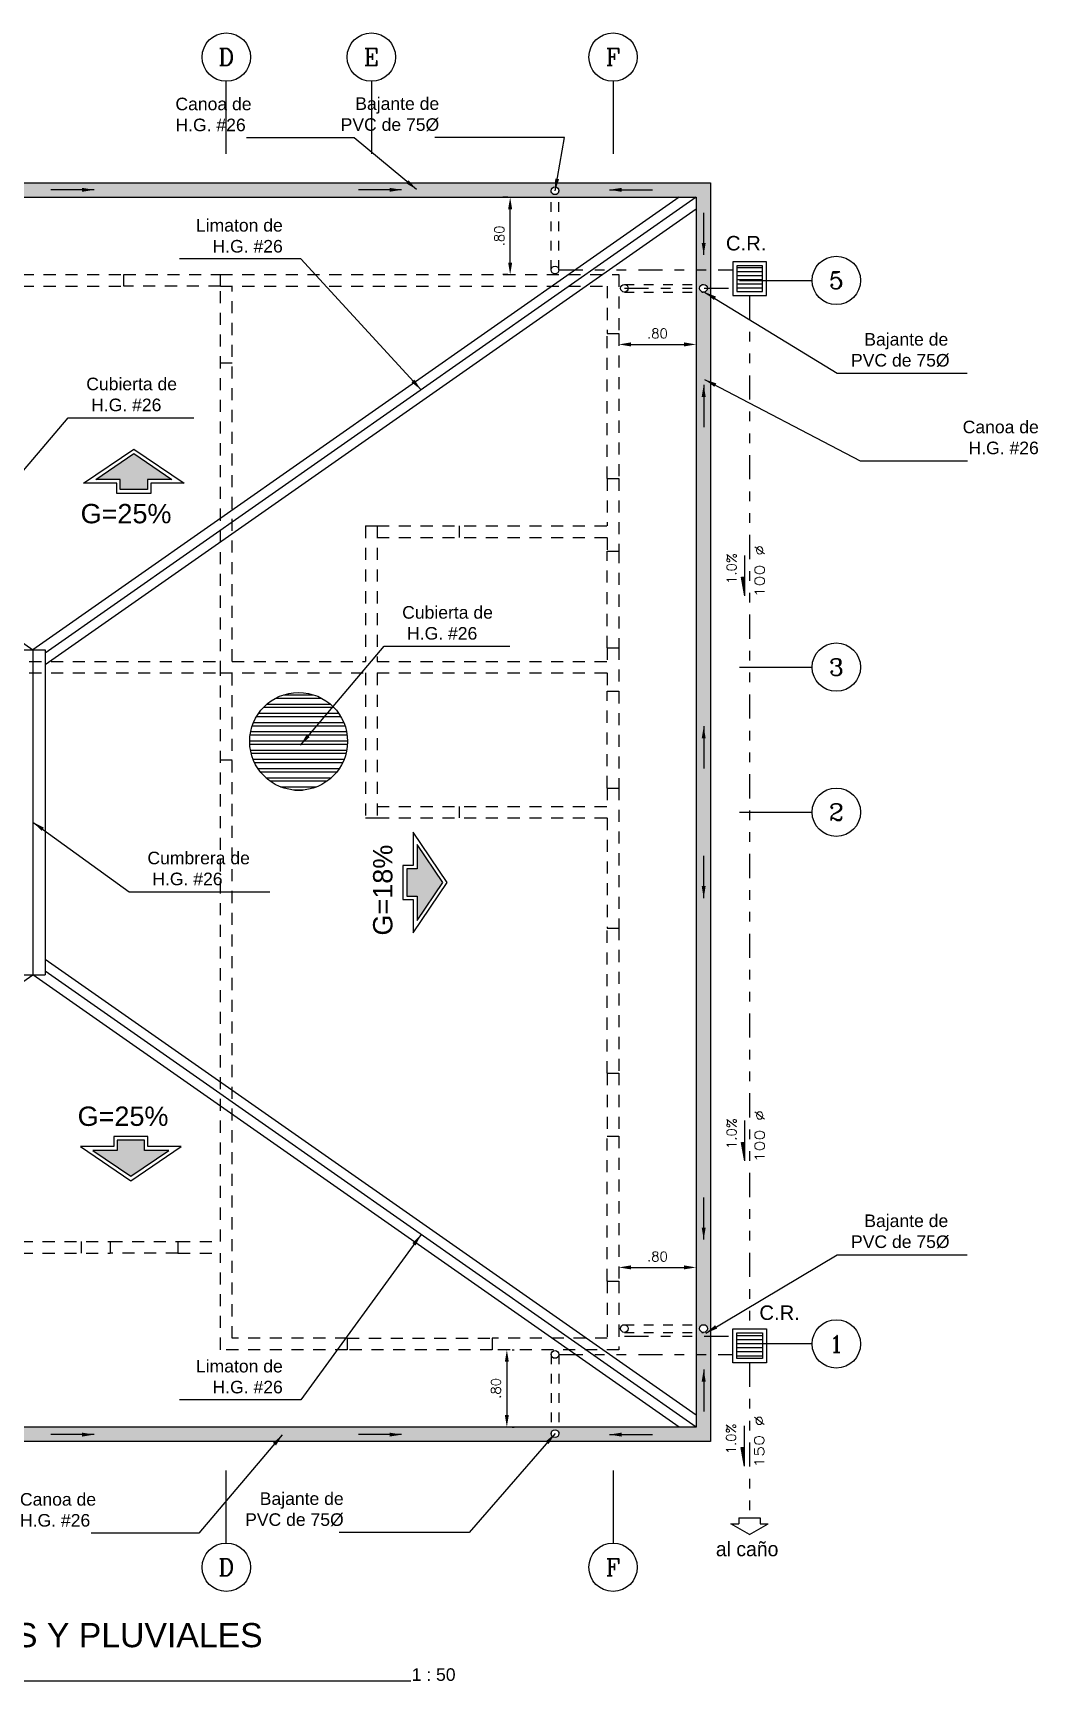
# Model space of a CAD drawing. Header units: millimetres. Extents: x 2353.9 to 2404.5, y 1047 to 1064.1.
# Drawn here: x 2394.15 to 2404.54, y 1047.01 to 1064.06 of the extents above; entities that cross this region are included whole.
import ezdxf
from ezdxf.enums import TextEntityAlignment as Align

# ---------------------------------------------------------------- set-up
doc = ezdxf.new("R2010")
doc.units = ezdxf.units.MM
doc.set_wipeout_variables(frame=1)
for name, pattern in [('DIVIDE2', [0.625, 0.25, -0.125, 0, -0.125, 0, -0.125]), ('EJE2', [0.83, 0.75, -0.035, 0.01, -0.035]), ('HIDDEN2', [0.1875, 0.125, -0.0625])]:
    doc.linetypes.add(name, pattern=pattern)
for name, color, linetype in [('AP', 3, 'DIVIDE2'), ('DIM', 1, 'Continuous'), ('EJES', 7, 'EJE2'), ('HATCH', 6, 'Continuous'), ('HATCH-TECHOS', 6, 'Continuous'), ('HIDDEN', 1, 'HIDDEN2'), ('SIMB', 221, 'Continuous'), ('T200', 3, 'Continuous'), ('T80', 4, 'Continuous'), ('TECHO', 4, 'Continuous'), ('TECHOS', 221, 'Continuous'), ('TP', 221, 'Continuous')]:
    doc.layers.add(name, color=color, linetype=linetype)
doc.styles.add('1', font='SIMPLEX.shx')
doc.styles.add('3', font='ROMANC.shx')
doc.styles.add('4', font='cityb___.ttf', dxfattribs={"height": 0.1})
doc.styles.add('5', font='stylu.ttf')
doc.styles.add('6', font='swissek.ttf')
doc.styles.add('7', font='swisse.ttf')
doc.styles.add('SIMPLEX', font='SIMPLEX.SHX')
doc.dimstyles.new('50', dxfattribs={"dimscale": 0.05, "dimtxt": 2, "dimasz": 2.5, "dimexe": 1.5, "dimexo": 1.5, "dimgap": 1.25, "dimtad": 1, "dimzin": 4, "dimdsep": 46, "dimtxsty": '1', "dimcen": -4, "dimclrd": 1, "dimclre": 6, "dimclrt": 4, "dimadec": 0, "dimazin": 0, "dimtfac": 1, "dimtmove": 1, "dimatfit": 3, "dimfxl": 4.5, "dimtfill": 1, "dimtolj": 1, "dimtzin": 0, "dimarcsym": 0})
doc.dimstyles.new('TEXTO50', dxfattribs={"dimscale": 0.05, "dimtxt": 2, "dimasz": 2.5, "dimexe": 0.18, "dimexo": 0.0625, "dimgap": 1.25, "dimtad": 1, "dimtih": 1, "dimtoh": 1, "dimdec": 4, "dimzin": 0, "dimdsep": 46, "dimtxsty": '4', "dimcen": 0.09, "dimclrd": 1, "dimclre": 6, "dimclrt": 4, "dimadec": 0, "dimazin": 0, "dimtfac": 1, "dimtdec": 4, "dimtmove": 2, "dimatfit": 3, "dimfxl": 1, "dimtolj": 1, "dimtzin": 0, "dimarcsym": 0})
pattern_1 = [(0, (2174.76784, 862.552856), (0, 0.042), [])]

# ---------------------------------------------------------------- blocks, each defined once
blk = doc.blocks.new('S-EJE')
at = {"color": 5, "linetype": 'Continuous'}
blk.add_circle((0, 0), 5, dxfattribs=at)
at = {"color": 3, "style": '3', "flags": 4}
blk.add_attdef('EJE', text='', height=4, dxfattribs=at).set_placement((0, 0), align=Align.MIDDLE_CENTER)
blk = doc.blocks.new('Flecha14')
blk.add_wipeout([(0.397, -0.142), (3.454, -1.907), (1.429, -1.907), (1.429, -2.436), (-0.636, -2.436), (-0.636, -1.907), (-2.661, -1.907)])
blk.add_hatch(color=252).paths.add_polyline_path([(2.708, -1.707), (1.229, -1.707), (1.229, -2.236), (-0.436, -2.236), (-0.436, -1.707), (-1.914, -1.707), (0.397, -0.373)])
for points in [[(1.429, -1.907), (1.429, -2.436), (-0.636, -2.436), (-0.636, -1.907), (-2.661, -1.907), (0.397, -0.142), (3.454, -1.907), (1.429, -1.907)], [(2.708, -1.707), (1.229, -1.707), (1.229, -2.236), (-0.436, -2.236), (-0.436, -1.707), (-1.914, -1.707), (0.397, -0.373), (2.708, -1.707)]]:
    blk.add_lwpolyline(points)
blk = doc.blocks.new('FLECHA8')
at = {"linetype": 'Continuous'}
for p, q in [((8.1545, 10.3912), (8.0577, 10.3353)), ((8.0577, 10.3353), (8.0987, 10.3353)), ((8.0987, 10.3049), (8.0987, 10.3353)), ((8.1545, 10.3912), (8.2514, 10.3353)), ((8.2103, 10.3353), (8.2514, 10.3353)), ((8.2103, 10.3049), (8.2103, 10.3353)), ((8.0987, 10.3049), (8.2103, 10.3049))]:
    blk.add_line(p, q, dxfattribs=at)
blk = doc.blocks.new('FLE-TUBE')
at = {"layer": 'SIMB'}
blk.add_hatch(color=256, dxfattribs=at).paths.add_polyline_path([(-0.64, 0.23), (-0.64, 0.95), (-4.5, 0.23)])
for p, q in [((-4.5, 0.23), (-0.64, 0.95)), ((-4.5, 0.23), (3.85, 0.23)), ((-0.64, 0.95), (-0.64, 0.23))]:
    blk.add_line(p, q, dxfattribs=at)
at = {"layer": 'SIMB', "color": 1, "style": 'SIMPLEX', "flags": 4}
for tag, width, p, p2 in [('PEND', 1.044172, (-2.01, 2), (4.36, 2)), ('DIAMETRO', 1.006621, (-4.79, -3.82), (6.05, -3.82))]:
    blk.add_attdef(tag, text='', height=2, dxfattribs=dict(at, width=width)).set_placement(p, p2, align=Align.FIT)
blk = doc.blocks.new('*D5')
at = {"layer": 'Defpoints', "color": 0, "transparency": 16777216}
for p in [(2399.083, 1062.359), (2399.135, 1062.359), (2399.135, 1061.559)]:
    blk.add_point(p, dxfattribs=at)
at = {"layer": 'DIM', "color": 6, "linetype": 'EJE2', "lineweight": -2, "transparency": 16777216}
for p, q in [((2399.06, 1062.359), (2399.008, 1062.359)), ((2399.06, 1061.559), (2399.008, 1061.559))]:
    blk.add_line(p, q, dxfattribs=at)
at = {"layer": 'DIM', "color": 1, "lineweight": -2, "transparency": 16777216}
blk.add_line((2399.083, 1061.684), (2399.083, 1062.234), dxfattribs=at)
at = {"layer": 'DIM', "color": 1, "transparency": 16777216}
for points in [[(2399.062, 1062.234), (2399.104, 1062.234), (2399.083, 1062.359)], [(2399.062, 1061.684), (2399.104, 1061.684), (2399.083, 1061.559)]]:
    blk.add_solid(points, dxfattribs=at)
at = {"layer": 'DIM', "color": 4, "transparency": 16777216, "insert": (2398.971, 1061.959), "char_height": 0.1, "attachment_point": 5, "rotation": 90, "style": '1', "bg_fill": 3, "box_fill_scale": 1.1, "bg_fill_color": 256, "bg_fill_true_color": 13158600, "bg_fill_transparency": 0}
blk.add_mtext('\\A1;.80', dxfattribs=at)
blk = doc.blocks.new('*D6')
at = {"layer": 'Defpoints', "color": 0, "transparency": 16777216}
for p in [(2400.207, 1060.837), (2401.007, 1060.837), (2401.007, 1060.837)]:
    blk.add_point(p, dxfattribs=at)
at = {"layer": 'DIM', "color": 1, "lineweight": -2, "transparency": 16777216}
blk.add_line((2400.332, 1060.837), (2400.882, 1060.837), dxfattribs=at)
at = {"layer": 'DIM', "color": 1, "transparency": 16777216}
for points in [[(2400.332, 1060.858), (2400.332, 1060.816), (2400.207, 1060.837)], [(2400.882, 1060.858), (2400.882, 1060.816), (2401.007, 1060.837)]]:
    blk.add_solid(points, dxfattribs=at)
at = {"layer": 'DIM', "color": 4, "transparency": 16777216, "insert": (2400.607, 1060.95), "char_height": 0.1, "attachment_point": 5, "style": '1', "bg_fill": 3, "box_fill_scale": 1.1, "bg_fill_color": 256, "bg_fill_true_color": 13158600, "bg_fill_transparency": 0}
blk.add_mtext('\\A1;.80', dxfattribs=at)
blk = doc.blocks.new('*D7')
at = {"layer": 'Defpoints', "color": 0, "transparency": 16777216}
for p in [(2400.207, 1051.29), (2401.007, 1051.29), (2401.007, 1051.29)]:
    blk.add_point(p, dxfattribs=at)
at = {"layer": 'DIM', "color": 1, "lineweight": -2, "transparency": 16777216}
blk.add_line((2400.332, 1051.29), (2400.882, 1051.29), dxfattribs=at)
at = {"layer": 'DIM', "color": 1, "transparency": 16777216}
for points in [[(2400.332, 1051.311), (2400.332, 1051.27), (2400.207, 1051.29)], [(2400.882, 1051.311), (2400.882, 1051.27), (2401.007, 1051.29)]]:
    blk.add_solid(points, dxfattribs=at)
at = {"layer": 'DIM', "color": 4, "transparency": 16777216, "insert": (2400.607, 1051.403), "char_height": 0.1, "attachment_point": 5, "style": '1', "bg_fill": 3, "box_fill_scale": 1.1, "bg_fill_color": 256, "bg_fill_true_color": 13158600, "bg_fill_transparency": 0}
blk.add_mtext('\\A1;.80', dxfattribs=at)
blk = doc.blocks.new('*D8')
at = {"layer": 'Defpoints', "color": 0, "transparency": 16777216}
for p in [(2399.029, 1050.439), (2399.029, 1049.639), (2399.049, 1049.639)]:
    blk.add_point(p, dxfattribs=at)
at = {"layer": 'DIM', "color": 6, "linetype": 'EJE2', "lineweight": -2, "transparency": 16777216}
for p, q in [((2399.104, 1050.439), (2399.124, 1050.439)), ((2399.104, 1049.639), (2399.124, 1049.639))]:
    blk.add_line(p, q, dxfattribs=at)
at = {"layer": 'DIM', "color": 1, "lineweight": -2, "transparency": 16777216}
blk.add_line((2399.049, 1050.314), (2399.049, 1049.764), dxfattribs=at)
at = {"layer": 'DIM', "color": 1, "transparency": 16777216}
for points in [[(2399.028, 1050.314), (2399.069, 1050.314), (2399.049, 1050.439)], [(2399.028, 1049.764), (2399.069, 1049.764), (2399.049, 1049.639)]]:
    blk.add_solid(points, dxfattribs=at)
at = {"layer": 'DIM', "color": 4, "transparency": 16777216, "insert": (2398.936, 1050.039), "char_height": 0.1, "attachment_point": 5, "rotation": 90, "style": '1', "bg_fill": 3, "box_fill_scale": 1.1, "bg_fill_color": 256, "bg_fill_true_color": 13158600, "bg_fill_transparency": 0}
blk.add_mtext('\\A1;.80', dxfattribs=at)

msp = doc.modelspace()

# ---------------------------------------------------------------- hatches: boundary and pattern name
at = {"layer": 'HATCH'}
h = msp.add_hatch(color=253, dxfattribs=at)
h.dxf.hatch_style = 1
h.paths.add_polyline_path([(2387.137, 1062.509), (2401.157, 1062.509), (2401.157, 1049.489), (2387.137, 1049.489)])
h.paths.add_polyline_path([(2387.287, 1062.359), (2401.007, 1062.359), (2401.007, 1049.639), (2387.287, 1049.639)], flags=16)
edge = h.paths.add_edge_path(flags=16)
edge.add_arc((2401.083, 1050.658), 0.04, 0, 360)
edge = h.paths.add_edge_path(flags=16)
edge.add_arc((2399.547, 1049.571), 0.04, 0, 360)
edge = h.paths.add_edge_path(flags=16)
edge.add_arc((2388.711, 1049.571), 0.04, 0, 360)
edge = h.paths.add_edge_path(flags=16)
edge.add_arc((2387.211, 1050.579), 0.04, 0, 360)
edge = h.paths.add_edge_path(flags=16)
edge.add_arc((2387.211, 1061.418), 0.04, 0, 360)
edge = h.paths.add_edge_path(flags=16)
edge.add_arc((2388.711, 1062.426), 0.04, 0, 360)
edge = h.paths.add_edge_path(flags=16)
edge.add_arc((2399.547, 1062.426), 0.04, 0, 360)
edge = h.paths.add_edge_path(flags=16)
edge.add_arc((2401.083, 1061.418), 0.04, 0, 360)
h = msp.add_hatch(dxfattribs=at)
h.set_pattern_fill('_U', color=256, scale=0.042, style=0, pattern_type=0)
h.set_pattern_definition(pattern_1)
h.paths.add_polyline_path([(2401.427, 1061.393), (2401.693, 1061.393), (2401.693, 1061.536), (2401.553, 1061.659), (2401.427, 1061.659)])
h.paths.add_polyline_path([(2401.693, 1061.536), (2401.693, 1061.659), (2401.553, 1061.659)])
h = msp.add_hatch(dxfattribs=at)
h.set_pattern_fill('_U', color=256, scale=0.042, style=0, pattern_type=0)
h.set_pattern_definition(pattern_1)
h.paths.add_polyline_path([(2401.427, 1050.604), (2401.693, 1050.604), (2401.693, 1050.461), (2401.553, 1050.338), (2401.427, 1050.338)])
h.paths.add_polyline_path([(2401.693, 1050.461), (2401.693, 1050.338), (2401.553, 1050.338)])
at = {"layer": 'HATCH-TECHOS'}
h = msp.add_hatch(dxfattribs=at)
h.set_pattern_fill('STEEL', color=120, scale=0.03, angle=315, style=0)
h.set_pattern_definition([(0, (1629.15237, 609.2183), (0, 0.09525), []), (0, (1629.18605, 609.25198), (0, 0.09525), [])])
edge = h.paths.add_edge_path()
edge.add_arc((2396.895, 1056.731), 0.506, 0, 360)

# ---------------------------------------------------------------- linework, layer by layer
at = {"layer": 'AP'}
for p, q in [((2399.584, 1061.607), (2401.385, 1061.607)), ((2400.265, 1061.418), (2401.385, 1061.418)), ((2401.56, 1061.342), (2401.56, 1050.655)), ((2400.265, 1050.579), (2401.385, 1050.579)), ((2399.584, 1050.39), (2401.385, 1050.39)), ((2401.56, 1050.305), (2401.56, 1048.701))]:
    msp.add_line(p, q, dxfattribs=at)
at = {"layer": 'EJES'}
for p, q in [((2396.147, 1062.809), (2396.147, 1063.559)), ((2397.647, 1063.559), (2397.647, 1062.809)), ((2400.147, 1063.559), (2400.147, 1062.809)), ((2401.457, 1061.499), (2402.207, 1061.499)), ((2401.457, 1057.499), (2402.207, 1057.499)), ((2401.457, 1055.999), (2402.207, 1055.999)), ((2402.207, 1050.499), (2401.457, 1050.499)), ((2396.147, 1048.439), (2396.147, 1049.189)), ((2400.147, 1049.189), (2400.147, 1048.439))]:
    msp.add_line(p, q, dxfattribs=at)
at = {"layer": 'HIDDEN', "ltscale": 0.75}
for p, q in [((2399.507, 1061.607), (2399.507, 1062.426)), ((2399.587, 1061.607), (2399.587, 1062.426)), ((2400.265, 1061.458), (2401.083, 1061.458)), ((2400.265, 1061.378), (2401.083, 1061.378)), ((2400.265, 1050.698), (2401.083, 1050.698)), ((2400.265, 1050.618), (2401.083, 1050.618)), ((2399.507, 1050.39), (2399.507, 1049.571)), ((2399.587, 1050.39), (2399.587, 1049.571))]:
    msp.add_line(p, q, dxfattribs=at)
at = {"layer": 'HIDDEN'}
for p, q in [((2392.907, 1061.559), (2395.087, 1061.559)), ((2395.087, 1061.559), (2396.087, 1061.559)), ((2395.087, 1061.439), (2395.087, 1061.559)), ((2396.087, 1061.559), (2400.207, 1061.559)), ((2396.087, 1061.439), (2396.087, 1061.559)), ((2400.207, 1061.559), (2400.207, 1060.949)), ((2392.907, 1061.439), (2395.087, 1061.439)), ((2396.087, 1061.439), (2395.087, 1061.439)), ((2396.087, 1061.439), (2400.087, 1061.439)), ((2396.087, 1057.439), (2396.087, 1061.439)), ((2396.207, 1057.559), (2396.207, 1061.439)), ((2400.087, 1061.439), (2400.087, 1060.949)), ((2400.087, 1059.449), (2400.087, 1060.949)), ((2400.087, 1060.949), (2400.207, 1060.949)), ((2400.087, 1060.949), (2400.207, 1060.949)), ((2400.207, 1060.949), (2400.207, 1059.449)), ((2396.087, 1060.645), (2396.207, 1060.645)), ((2400.087, 1059.449), (2400.087, 1058.959)), ((2400.087, 1059.449), (2400.207, 1059.449)), ((2400.087, 1059.449), (2400.207, 1059.449)), ((2400.207, 1059.449), (2400.207, 1058.699)), ((2397.587, 1058.959), (2397.707, 1058.959)), ((2397.587, 1058.959), (2397.587, 1057.559)), ((2397.707, 1058.959), (2400.087, 1058.959)), ((2397.707, 1058.959), (2397.707, 1057.559)), ((2398.557, 1058.959), (2398.557, 1058.839)), ((2397.707, 1058.839), (2400.087, 1058.839)), ((2400.087, 1058.839), (2400.087, 1058.699)), ((2400.087, 1057.699), (2400.087, 1058.699)), ((2400.087, 1058.699), (2400.207, 1058.699)), ((2400.207, 1058.699), (2400.207, 1057.699)), ((2391.184, 1057.559), (2396.087, 1057.559)), ((2396.207, 1057.559), (2397.587, 1057.559)), ((2397.707, 1057.559), (2400.087, 1057.559)), ((2400.087, 1057.699), (2400.087, 1057.559)), ((2400.087, 1057.699), (2400.207, 1057.699)), ((2400.207, 1057.699), (2400.207, 1057.249)), ((2391.184, 1057.439), (2396.087, 1057.439)), ((2396.087, 1057.439), (2397.587, 1057.439)), ((2396.087, 1051.559), (2396.087, 1057.439)), ((2396.207, 1050.559), (2396.207, 1057.439)), ((2397.587, 1057.439), (2397.587, 1055.939)), ((2397.707, 1057.439), (2400.087, 1057.439)), ((2397.707, 1057.439), (2397.707, 1055.939)), ((2400.087, 1057.439), (2400.087, 1057.249)), ((2400.087, 1056.249), (2400.087, 1057.249)), ((2400.087, 1057.249), (2400.207, 1057.249)), ((2400.207, 1057.249), (2400.207, 1056.249)), ((2396.087, 1056.539), (2396.207, 1056.539)), ((2400.087, 1056.249), (2400.087, 1056.059)), ((2400.087, 1056.249), (2400.207, 1056.249)), ((2400.207, 1056.249), (2400.207, 1054.799)), ((2397.707, 1056.059), (2400.087, 1056.059)), ((2398.557, 1056.059), (2398.557, 1055.939)), ((2397.587, 1055.939), (2397.707, 1055.939)), ((2397.707, 1055.939), (2400.087, 1055.939)), ((2400.087, 1055.939), (2400.087, 1054.799)), ((2400.087, 1053.299), (2400.087, 1054.799)), ((2400.087, 1054.799), (2400.207, 1054.799)), ((2400.207, 1054.799), (2400.207, 1053.299)), ((2400.087, 1053.299), (2400.087, 1052.649)), ((2400.087, 1053.299), (2400.207, 1053.299)), ((2400.207, 1053.299), (2400.207, 1052.649)), ((2400.087, 1051.149), (2400.087, 1052.649)), ((2400.087, 1052.649), (2400.207, 1052.649)), ((2400.207, 1052.649), (2400.207, 1051.149)), ((2393.347, 1051.559), (2394.947, 1051.559)), ((2393.347, 1051.439), (2394.947, 1051.439)), ((2394.647, 1051.559), (2394.647, 1051.439)), ((2394.947, 1051.559), (2395.647, 1051.559)), ((2394.947, 1051.559), (2394.947, 1051.439)), ((2395.647, 1051.439), (2394.947, 1051.439)), ((2395.647, 1051.559), (2396.087, 1051.559)), ((2395.647, 1051.559), (2395.647, 1051.439)), ((2395.647, 1051.439), (2396.087, 1051.439)), ((2396.087, 1050.439), (2396.087, 1051.439)), ((2400.087, 1051.149), (2400.087, 1050.559)), ((2400.087, 1051.149), (2400.207, 1051.149)), ((2400.207, 1051.149), (2400.207, 1050.439)), ((2397.397, 1050.439), (2396.087, 1050.439)), ((2397.397, 1050.559), (2396.207, 1050.559)), ((2397.397, 1050.559), (2398.897, 1050.559)), ((2397.397, 1050.559), (2397.397, 1050.439)), ((2398.897, 1050.439), (2397.397, 1050.439)), ((2400.087, 1050.559), (2398.897, 1050.559)), ((2398.897, 1050.559), (2398.897, 1050.439)), ((2400.207, 1050.439), (2398.897, 1050.439))]:
    msp.add_line(p, q, dxfattribs=at)
at = {"layer": 'SIMB', "color": 3}
for points in [[(2401.735, 1061.692), (2401.385, 1061.692), (2401.385, 1061.342), (2401.735, 1061.342)], [(2401.735, 1050.305), (2401.385, 1050.305), (2401.385, 1050.655), (2401.735, 1050.655)]]:
    msp.add_lwpolyline(points, close=True, dxfattribs=at)
at = {"layer": 'SIMB', "color": 1}
for points in [[(2401.693, 1061.65), (2401.427, 1061.65), (2401.427, 1061.384), (2401.693, 1061.384)], [(2401.693, 1050.347), (2401.427, 1050.347), (2401.427, 1050.613), (2401.693, 1050.613)]]:
    msp.add_lwpolyline(points, close=True, dxfattribs=at)
at = {"layer": 'T80'}
msp.add_line((2391.739, 1047.015), (2398.056, 1047.015), dxfattribs=at)
at = {"layer": 'TECHO', "color": 1}
for p, q in [((2387.462, 1062.359), (2394.147, 1057.679)), ((2400.833, 1062.359), (2394.147, 1057.679)), ((2401.007, 1062.236), (2394.272, 1057.522)), ((2401.007, 1049.761), (2394.272, 1054.475)), ((2387.462, 1049.639), (2394.147, 1054.318)), ((2400.833, 1049.639), (2394.147, 1054.318))]:
    msp.add_line(p, q, dxfattribs=at)
at = {"layer": 'TECHO', "color": 3}
for p, q in [((2401.007, 1062.359), (2394.272, 1057.644)), ((2394.147, 1057.679), (2394.147, 1054.318)), ((2401.007, 1049.639), (2394.272, 1054.353))]:
    msp.add_line(p, q, dxfattribs=at)
at = {"layer": 'TECHO', "color": 4}
for p, q in [((2394.022, 1057.679), (2394.272, 1057.679)), ((2394.272, 1057.679), (2394.272, 1054.318)), ((2394.022, 1054.318), (2394.272, 1054.318))]:
    msp.add_line(p, q, dxfattribs=at)
at = {"layer": 'TECHO', "color": 3}
for points in [[(2387.137, 1062.509), (2401.157, 1062.509), (2401.157, 1049.489), (2387.137, 1049.489)], [(2387.287, 1062.359), (2401.007, 1062.359), (2401.007, 1049.639), (2387.287, 1049.639)]]:
    msp.add_lwpolyline(points, close=True, dxfattribs=at)
at = {"layer": 'TECHO'}
for centre in [(2399.547, 1062.426), (2401.083, 1061.418), (2401.083, 1050.658), (2399.547, 1049.571)]:
    msp.add_circle(centre, 0.04, dxfattribs=at)
at = {"layer": 'TECHO', "ltscale": 0.5}
for centre in [(2399.547, 1061.607), (2400.265, 1061.418), (2400.265, 1050.658), (2399.547, 1050.39)]:
    msp.add_circle(centre, 0.04, dxfattribs=at)
at = {"layer": 'TP', "color": 1, "linetype": 'Continuous'}
msp.add_circle((2396.895, 1056.731), 0.506, dxfattribs=at)

# ---------------------------------------------------------------- block references
at = {"layer": 'SIMB'}
ref = msp.add_blockref('S-EJE', (2396.147, 1063.809), dxfattribs=dict(at, xscale=0.0500000000001819, yscale=0.0500000000001819, zscale=0.0500000000001819))
ref.add_attrib('EJE', 'D', dxfattribs={"layer": '0', "color": 40, "height": 0.175, "style": '3', "flags": 4}).set_placement((2396.147, 1063.809), align=Align.MIDDLE_CENTER)
ref = msp.add_blockref('S-EJE', (2397.647, 1063.809), dxfattribs=dict(at, xscale=0.0500000000001819, yscale=0.0500000000001819, zscale=0.0500000000001819))
ref.add_attrib('EJE', 'E', dxfattribs={"layer": '0', "color": 40, "height": 0.175, "style": '3', "flags": 4}).set_placement((2397.647, 1063.809), align=Align.MIDDLE_CENTER)
ref = msp.add_blockref('S-EJE', (2400.147, 1063.809), dxfattribs=dict(at, xscale=0.0500000000001819, yscale=0.0500000000001819, zscale=0.0500000000001819))
ref.add_attrib('EJE', 'F', dxfattribs={"layer": '0', "color": 40, "height": 0.175, "style": '3', "flags": 4}).set_placement((2400.147, 1063.809), align=Align.MIDDLE_CENTER)
ref = msp.add_blockref('S-EJE', (2402.457, 1061.499), dxfattribs=dict(at, xscale=0.0500000000001819, yscale=0.0500000000001819, zscale=0.0500000000001819))
ref.add_attrib('EJE', '5', dxfattribs={"layer": '0', "color": 40, "height": 0.175, "style": '3', "flags": 4}).set_placement((2402.457, 1061.499), align=Align.MIDDLE_CENTER)
ref = msp.add_blockref('FLE-TUBE', (2401.523, 1058.461), dxfattribs=dict(at, xscale=0.0500000000000114, yscale=0.0500000000000114, rotation=90.00000000000004))
ref.add_attrib('DIAMETRO', '100 %%C', dxfattribs={"color": 1, "height": 0.1, "rotation": 90, "style": 'SIMPLEX', "width": 1.292592}).set_placement((2401.714, 1058.221), (2401.714, 1058.763), align=Align.FIT)
ref.add_attrib('PEND', '1.0%', dxfattribs={"color": 1, "height": 0.1, "rotation": 90, "style": 'SIMPLEX', "width": 1.044172}).set_placement((2401.423, 1058.36), (2401.423, 1058.678), align=Align.FIT)
ref = msp.add_blockref('S-EJE', (2402.457, 1057.499), dxfattribs=dict(at, xscale=0.0500000000001819, yscale=0.0500000000001819, zscale=0.0500000000001819))
ref.add_attrib('EJE', '3', dxfattribs={"layer": '0', "color": 40, "height": 0.175, "style": '3', "flags": 4}).set_placement((2402.457, 1057.499), align=Align.MIDDLE_CENTER)
ref = msp.add_blockref('S-EJE', (2402.457, 1055.999), dxfattribs=dict(at, xscale=0.0500000000001819, yscale=0.0500000000001819, zscale=0.0500000000001819))
ref.add_attrib('EJE', '2', dxfattribs={"layer": '0', "color": 40, "height": 0.175, "style": '3', "flags": 4}).set_placement((2402.457, 1055.999), align=Align.MIDDLE_CENTER)
ref = msp.add_blockref('FLE-TUBE', (2401.523, 1052.616), dxfattribs=dict(at, xscale=0.0500000000000114, yscale=0.0500000000000114, rotation=90.00000000000004))
ref.add_attrib('DIAMETRO', '100 %%C', dxfattribs={"color": 1, "height": 0.1, "rotation": 90, "style": 'SIMPLEX', "width": 1.292592}).set_placement((2401.714, 1052.377), (2401.714, 1052.918), align=Align.FIT)
ref.add_attrib('PEND', '1.0%', dxfattribs={"color": 1, "height": 0.1, "rotation": 90, "style": 'SIMPLEX', "width": 1.044172}).set_placement((2401.423, 1052.515), (2401.423, 1052.834), align=Align.FIT)
ref = msp.add_blockref('S-EJE', (2402.457, 1050.499), dxfattribs=dict(at, xscale=0.0500000000001819, yscale=0.0500000000001819, zscale=0.0500000000001819))
ref.add_attrib('EJE', '1', dxfattribs={"layer": '0', "color": 40, "height": 0.175, "style": '3', "flags": 4}).set_placement((2402.457, 1050.499), align=Align.MIDDLE_CENTER)
ref = msp.add_blockref('FLE-TUBE', (2401.519, 1049.458), dxfattribs=dict(at, xscale=0.0500000000000114, yscale=0.0500000000000114, rotation=90.00000000000004))
ref.add_attrib('DIAMETRO', '150 %%C', dxfattribs={"color": 1, "height": 0.1, "rotation": 90, "style": 'SIMPLEX', "width": 1.292592}).set_placement((2401.71, 1049.219), (2401.71, 1049.76), align=Align.FIT)
ref.add_attrib('PEND', '1.0%', dxfattribs={"color": 1, "height": 0.1, "rotation": 90, "style": 'SIMPLEX', "width": 1.044172}).set_placement((2401.419, 1049.358), (2401.419, 1049.676), align=Align.FIT)
ref = msp.add_blockref('S-EJE', (2396.147, 1048.189), dxfattribs=dict(at, xscale=0.0500000000001819, yscale=0.0500000000001819, zscale=0.0500000000001819))
ref.add_attrib('EJE', 'D', dxfattribs={"layer": '0', "color": 40, "height": 0.175, "style": '3', "flags": 4}).set_placement((2396.147, 1048.189), align=Align.MIDDLE_CENTER)
ref = msp.add_blockref('S-EJE', (2400.147, 1048.189), dxfattribs=dict(at, xscale=0.0500000000001819, yscale=0.0500000000001819, zscale=0.0500000000001819))
ref.add_attrib('EJE', 'F', dxfattribs={"layer": '0', "color": 40, "height": 0.175, "style": '3', "flags": 4}).set_placement((2400.147, 1048.189), align=Align.MIDDLE_CENTER)
at = {"layer": 'T80', "color": 40, "xscale": -2, "yscale": 2, "zscale": 2, "rotation": 180}
msp.add_blockref('FLECHA8', (2385.25, 1069.31), dxfattribs=at)

# ---------------------------------------------------------------- texts
at = {"layer": 'T200', "style": '6'}
msp.add_text('PLANTA DE TECHOS Y PLUVIALES', height=0.25, dxfattribs=at).set_placement((2390.701, 1047.362))
at = {"layer": 'T80', "color": 4}
for s, style, p in [('C.R.', '7', (2401.315, 1061.809)), ('C.R.', '7', (2401.661, 1050.747)), ('al caño', '5', (2401.211, 1048.303))]:
    msp.add_text(s, height=0.15, dxfattribs=dict(at, style=style)).set_placement(p)
at = {"layer": 'T80'}
for s, height, style, p in [('G=25%%%', 0.2, '7', (2394.64, 1058.987)), ('1 : 50', 0.13, '6', (2398.064, 1047.014))]:
    msp.add_text(s, height=height, dxfattribs=dict(at, style=style)).set_placement(p)
at = {"layer": 'T80', "style": '7'}
for s, rotation, p in [('G=18%%%', 90, (2397.865, 1054.723)), ('G=25%%%', 360, (2394.609, 1052.754))]:
    msp.add_text(s, height=0.2, rotation=rotation, dxfattribs=at).set_placement(p)
at = {"layer": 'T80', "color": 4, "char_height": 0.13, "style": '7'}
for s, insert, attachment_point in [('\\pxql;Canoa de\\PH.G. #26', (2396.408, 1063.215), 6), ('Bajante de\\PPVC de 75Ø', (2398.349, 1063.217), 6), ('Limaton de\\P H.G. #26', (2396.731, 1061.96), 6), ('\\pi-1.0176;Bajante de\\P\\pi-1.1551;PVC de 75Ø', (2403.764, 1060.779), 4), ('Cubierta de\\P H.G. #26', (2394.698, 1060.319), 4), ('\\pxqr;Canoa de\\PH.G. #26', (2403.764, 1059.874), 4), ('Cubierta de\\P H.G. #26', (2397.966, 1057.956), 4), ('Cumbrera de\\P H.G. #26', (2395.331, 1055.416), 4), ('\\pi-1.0176;Bajante de\\P\\pi-1.1551;PVC de 75Ø', (2403.764, 1051.662), 4), ('Limaton de\\P H.G. #26', (2396.731, 1050.16), 6), ('\\pxql;Canoa de\\PH.G. #26', (2394.8, 1048.782), 6), ('Bajante de\\PPVC de 75Ø', (2397.361, 1048.788), 6)]:
    msp.add_mtext(s, dxfattribs=dict(at, insert=insert, attachment_point=attachment_point))

# ---------------------------------------------------------------- leaders
at = {"layer": 'T80', "color": 4, "annotation_type": 0, "has_hookline": 1}
for points, hookline_direction, text_width in [([(2398.115, 1062.44), (2397.468, 1062.974), (2397.343, 1062.974)], 1, 0.924), ([(2401.095, 1061.379), (2402.467, 1060.539), (2402.592, 1060.539)], 0, 1.155), ([(2401.095, 1060.474), (2402.703, 1059.633), (2402.828, 1059.633)], 0, 0.924), ([(2401.107, 1050.611), (2402.467, 1051.422), (2402.592, 1051.422)], 0, 1.155), ([(2396.726, 1049.557), (2395.861, 1048.541), (2395.736, 1048.541)], 1, 0.924), ([(2399.547, 1049.571), (2398.658, 1048.548), (2398.533, 1048.548)], 1, 1.155)]:
    msp.add_leader(points, dimstyle='TEXTO50', dxfattribs=dict(at, hookline_direction=hookline_direction, text_width=text_width))
at = {"layer": 'T80'}
for points in [[(2394.78, 1062.436), (2394.333, 1062.436)], [(2397.96, 1062.436), (2397.513, 1062.436)], [(2400.11, 1062.436), (2400.557, 1062.436)], [(2401.085, 1061.762), (2401.085, 1062.199)], [(2401.085, 1060.419), (2401.085, 1059.982)], [(2401.085, 1056.887), (2401.085, 1056.45)], [(2401.085, 1055.11), (2401.085, 1055.547)], [(2401.085, 1051.578), (2401.085, 1052.015)], [(2401.085, 1050.235), (2401.085, 1049.799)], [(2394.78, 1049.561), (2394.333, 1049.561)], [(2397.96, 1049.561), (2397.513, 1049.561)], [(2400.11, 1049.561), (2400.557, 1049.561)]]:
    msp.add_leader(points, dimstyle='50', override={"dimgap": 1.25, "dimtad": 0}, dxfattribs=at)
at = {"layer": 'T80', "color": 1, "annotation_type": 0, "has_hookline": 1}
for points, hookline_direction, text_width in [([(2398.162, 1060.367), (2396.918, 1061.721), (2396.793, 1061.721)], 1, 1.067), ([(2396.913, 1056.693), (2397.779, 1057.715), (2397.904, 1057.715)], 0, 1.113), ([(2394.147, 1055.896), (2395.143, 1055.175), (2395.268, 1055.175)], 0, 1.267), ([(2398.162, 1051.63), (2396.918, 1049.921), (2396.793, 1049.921)], 1, 1.067)]:
    msp.add_leader(points, dimstyle='TEXTO50', dxfattribs=dict(at, hookline_direction=hookline_direction, text_width=text_width))

# ---------------------------------------------------------------- next in the draw order: block references
at = {"layer": 'TECHOS', "xscale": 0.1699999999999591, "yscale": 0.1999999999999886, "zscale": 0.2}
msp.add_blockref('Flecha14', (2395.123, 1059.783), dxfattribs=at)
at = {"layer": 'TECHOS', "xscale": -0.1699999999999591, "yscale": 0.1999999999999886, "zscale": 0.2}
for p, rotation in [((2398.461, 1055.205), 269.9999999999235), ((2395.092, 1052.158), 180)]:
    msp.add_blockref('Flecha14', p, dxfattribs=dict(at, rotation=rotation))

# ---------------------------------------------------------------- next in the draw order: dimensions: what is measured, and where the dimension line sits
at = {"layer": 'DIM'}
for base, p1, p2, picture, middle in [((2399.083, 1062.359), (2399.135, 1061.559), (2399.135, 1062.359), '*D5', (2398.971, 1061.959)), ((2399.049, 1049.639), (2399.029, 1050.439), (2399.029, 1049.639), '*D8', (2398.936, 1050.039))]:
    dim = msp.add_linear_dim(base=base, p1=p1, p2=p2, angle=90, dimstyle='50', dxfattribs=at)
    dim.commit()
    dim.dimension.update_dxf_attribs({"geometry": picture, "text_midpoint": middle})
for base, p1, p2, picture, middle in [((2401.007, 1060.837), (2400.207, 1060.837), (2401.007, 1060.837), '*D6', (2400.607, 1060.95)), ((2401.007, 1051.29), (2400.207, 1051.29), (2401.007, 1051.29), '*D7', (2400.607, 1051.403))]:
    dim = msp.add_linear_dim(base=base, p1=p1, p2=p2, dimstyle='50', dxfattribs=at)
    dim.commit()
    dim.dimension.update_dxf_attribs({"geometry": picture, "text_midpoint": middle})

# ---------------------------------------------------------------- next in the draw order: leaders
at = {"layer": 'T80', "color": 4, "annotation_type": 0, "has_hookline": 1, "hookline_direction": 1, "text_width": 1.155}
msp.add_leader([(2399.547, 1062.426), (2399.646, 1062.977), (2399.521, 1062.977)], dimstyle='TEXTO50', dxfattribs=at)
at = {"layer": 'T80', "color": 1, "annotation_type": 0, "has_hookline": 1, "hookline_direction": 0, "text_width": 1.113}
msp.add_leader([(2393.644, 1059.056), (2394.51, 1060.078), (2394.635, 1060.078)], dimstyle='TEXTO50', dxfattribs=at)

doc.saveas('drawing.dxf')
